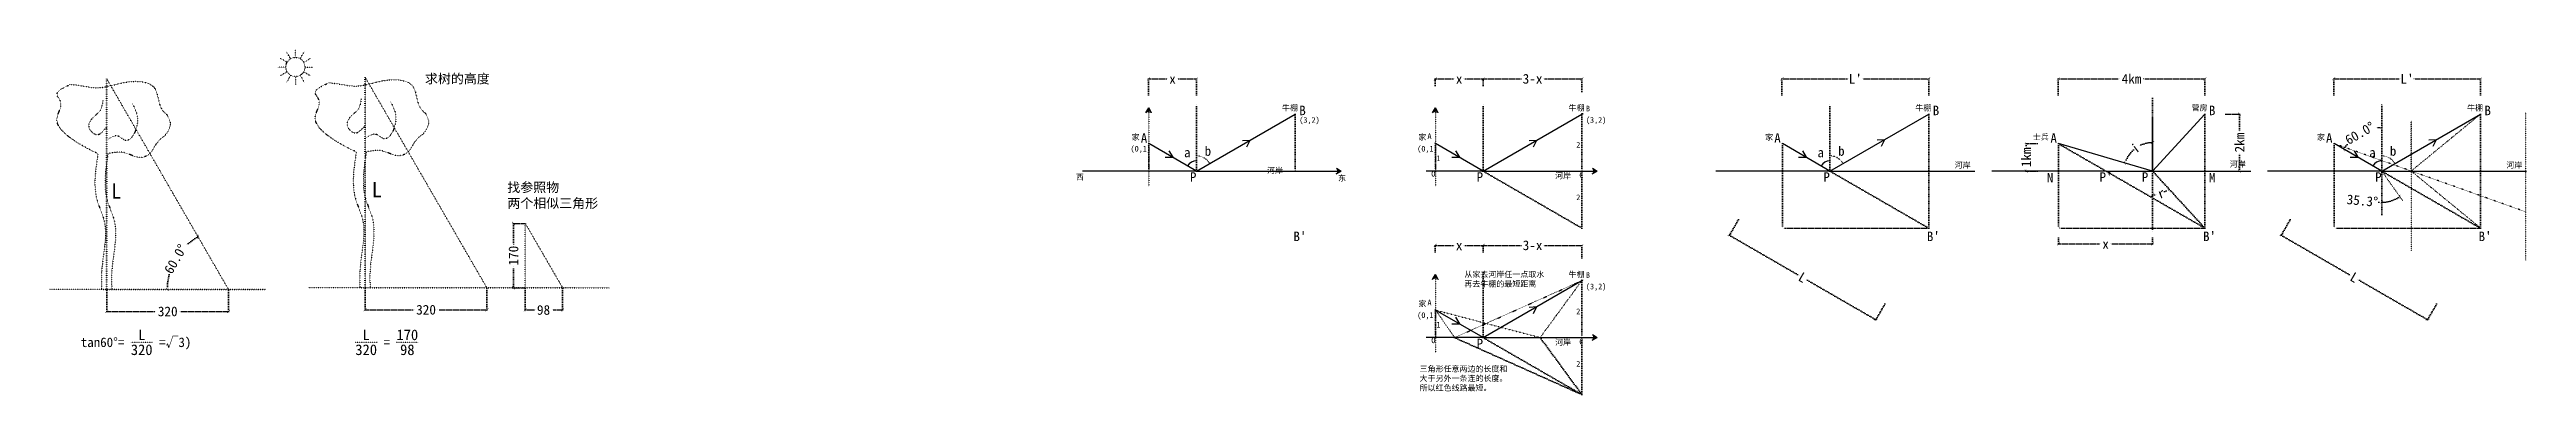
# Model space of a CAD drawing. Header units: millimetres. Extents: x -494 to 6018, y 1394 to 2303.
import ezdxf

# ---------------------------------------------------------------- set-up
doc = ezdxf.new("R2010")
doc.units = ezdxf.units.MM
doc.header["$LTSCALE"] = 1.5
doc.linetypes.add('ACAD_ISO07W100', pattern=[3, 0, -3])
doc.linetypes.add('DOT', pattern=[0.25, 0, -0.25])
doc.styles.get("Standard").update_dxf_attribs({"font": ''})
doc.styles.add('w', font='', dxfattribs={"height": 25})
doc.styles.get('Standard').set_extended_font_data('SimSun')
doc.styles.get('w').set_extended_font_data('SimSun')
doc.dimstyles.new('w', dxfattribs={"dimscale": 3, "dimtxt": 8.5, "dimasz": 2.5, "dimexe": 1.25, "dimexo": 0.625, "dimtad": 0, "dimdec": 0, "dimdsep": 46, "dimtxsty": 'Standard', "dimblk": 'ARCHTICK', "dimcen": 2.5, "dimclrd": 5, "dimclre": 5, "dimadec": 1, "dimazin": 0, "dimtfac": 1, "dimtdec": 0, "dimtmove": 0, "dimatfit": 3, "dimfxl": 1, "dimarcsym": 0})

# ---------------------------------------------------------------- blocks, each defined once
blk = doc.blocks.new('_ArchTick')
at = {"color": 0, "linetype": 'ByBlock', "const_width": 0.15}
blk.add_lwpolyline([(-0.5, -0.5), (0.5, 0.5)], dxfattribs=at)
blk = doc.blocks.new('*D3')
at = {"color": 5, "linetype": 'ACAD_ISO07W100', "lineweight": -2}
for p, q in [((3946.7, 1855.2), (3920.9, 1810.5)), ((3922.8, 1813.8), (4106.7, 1707.5)), ((4307.7, 1591.5), (4123.7, 1697.7)), ((4331.6, 1633), (4305.8, 1588.3))]:
    blk.add_line(p, q, dxfattribs=at)
at = {"layer": 'Defpoints', "color": 0, "linetype": 'DOT'}
for p in [(3947.6, 1856.8), (4332.5, 1634.6), (4307.7, 1591.5)]:
    blk.add_point(p, dxfattribs=at)
at = {"color": 5, "linetype": 'DOT', "lineweight": -2, "xscale": 7.5, "yscale": 7.5, "zscale": 7.5}
for p, rotation in [((3922.8, 1813.8), 150.0000000000002), ((4307.7, 1591.5), 330.0000000000002)]:
    blk.add_blockref('_ArchTick', p, dxfattribs=dict(at, rotation=rotation))
at = {"color": 0, "linetype": 'DOT', "insert": (4115.2, 1702.6), "char_height": 25.5, "attachment_point": 5, "rotation": 330}
blk.add_mtext('L', dxfattribs=at)
blk = doc.blocks.new('*D4')
at = {"color": 5, "linetype": 'ACAD_ISO07W100', "lineweight": -2}
for p, q in [((4061, 2183.4), (4061, 2229.1)), ((4061, 2225.3), (4240.1, 2225.3)), ((4446.8, 2225.3), (4267.8, 2225.3)), ((4446.8, 2183.4), (4446.8, 2229.1))]:
    blk.add_line(p, q, dxfattribs=at)
at = {"layer": 'Defpoints', "color": 0, "linetype": 'DOT'}
for p in [(4446.8, 2225.3), (4061, 2181.5), (4446.8, 2181.5)]:
    blk.add_point(p, dxfattribs=at)
at = {"color": 5, "linetype": 'DOT', "lineweight": -2, "xscale": 7.5, "yscale": 7.5, "zscale": 7.5, "rotation": 180}
blk.add_blockref('_ArchTick', (4061, 2225.3), dxfattribs=at)
at = {"color": 5, "linetype": 'DOT', "lineweight": -2, "xscale": 7.5, "yscale": 7.5, "zscale": 7.5}
blk.add_blockref('_ArchTick', (4446.8, 2225.3), dxfattribs=at)
at = {"color": 0, "linetype": 'DOT', "insert": (4253.9, 2225.3), "char_height": 25.5, "attachment_point": 5}
blk.add_mtext("L'", dxfattribs=at)
blk = doc.blocks.new('*D5')
at = {"color": 5, "linetype": 'ACAD_ISO07W100', "lineweight": -2}
for p, q in [((4787.1, 2183.4), (4787.1, 2229.1)), ((4787.1, 2225.3), (4951.6, 2225.3)), ((5172.9, 2225.3), (5008.4, 2225.3)), ((5172.9, 2183.4), (5172.9, 2229.1))]:
    blk.add_line(p, q, dxfattribs=at)
at = {"layer": 'Defpoints', "color": 0, "linetype": 'DOT'}
for p in [(5172.9, 2225.3), (4787.1, 2181.5), (5172.9, 2181.5)]:
    blk.add_point(p, dxfattribs=at)
at = {"color": 5, "linetype": 'DOT', "lineweight": -2, "xscale": 7.5, "yscale": 7.5, "zscale": 7.5, "rotation": 180}
blk.add_blockref('_ArchTick', (4787.1, 2225.3), dxfattribs=at)
at = {"color": 5, "linetype": 'DOT', "lineweight": -2, "xscale": 7.5, "yscale": 7.5, "zscale": 7.5}
blk.add_blockref('_ArchTick', (5172.9, 2225.3), dxfattribs=at)
at = {"color": 0, "linetype": 'DOT', "insert": (4980, 2225.3), "char_height": 25.5, "attachment_point": 5}
blk.add_mtext('4km', dxfattribs=at)
blk = doc.blocks.new('*D6')
at = {"color": 5, "linetype": 'ACAD_ISO07W100', "lineweight": -2}
for p, q in [((5397.3, 1855.2), (5371.5, 1810.5)), ((5373.4, 1813.8), (5557.3, 1707.5)), ((5758.3, 1591.5), (5574.3, 1697.7)), ((5782.2, 1633), (5756.4, 1588.3))]:
    blk.add_line(p, q, dxfattribs=at)
at = {"layer": 'Defpoints', "color": 0, "linetype": 'DOT'}
for p in [(5398.2, 1856.8), (5783.2, 1634.6), (5758.3, 1591.5)]:
    blk.add_point(p, dxfattribs=at)
at = {"color": 5, "linetype": 'DOT', "lineweight": -2, "xscale": 7.5, "yscale": 7.5, "zscale": 7.5}
for p, rotation in [((5373.4, 1813.8), 150.0000000000002), ((5758.3, 1591.5), 330.0000000000002)]:
    blk.add_blockref('_ArchTick', p, dxfattribs=dict(at, rotation=rotation))
at = {"color": 0, "linetype": 'DOT', "insert": (5565.8, 1702.6), "char_height": 25.5, "attachment_point": 5, "rotation": 330}
blk.add_mtext('L', dxfattribs=at)
blk = doc.blocks.new('*D7')
at = {"color": 5, "linetype": 'ACAD_ISO07W100', "lineweight": -2}
for p, q in [((5511.6, 2183.4), (5511.6, 2229.1)), ((5511.6, 2225.3), (5690.7, 2225.3)), ((5897.5, 2225.3), (5718.4, 2225.3)), ((5897.5, 2183.4), (5897.5, 2229.1))]:
    blk.add_line(p, q, dxfattribs=at)
at = {"layer": 'Defpoints', "color": 0, "linetype": 'DOT'}
for p in [(5897.5, 2225.3), (5511.6, 2181.5), (5897.5, 2181.5)]:
    blk.add_point(p, dxfattribs=at)
at = {"color": 5, "linetype": 'DOT', "lineweight": -2, "xscale": 7.5, "yscale": 7.5, "zscale": 7.5, "rotation": 180}
blk.add_blockref('_ArchTick', (5511.6, 2225.3), dxfattribs=at)
at = {"color": 5, "linetype": 'DOT', "lineweight": -2, "xscale": 7.5, "yscale": 7.5, "zscale": 7.5}
blk.add_blockref('_ArchTick', (5897.5, 2225.3), dxfattribs=at)
at = {"color": 0, "linetype": 'DOT', "insert": (5704.5, 2225.3), "char_height": 25.5, "attachment_point": 5}
blk.add_mtext("L'", dxfattribs=at)
blk = doc.blocks.new('*D8')
at = {"color": 5, "linetype": 'ACAD_ISO07W100', "lineweight": -2}
for start, end in [(90, 97.58573), (142.41427, 150)]:
    blk.add_arc((5637.7, 1982.6), 115.1, start, end, dxfattribs=at)
at = {"layer": 'Defpoints', "color": 0, "linetype": 'DOT'}
for p in [(5637.7, 2158.8), (5598.3, 2090.7), (5512.6, 2054.8), (5637.7, 1982.6), (5637.7, 1868.4)]:
    blk.add_point(p, dxfattribs=at)
at = {"color": 5, "linetype": 'DOT', "lineweight": -2, "xscale": 7.5, "yscale": 7.5, "zscale": 7.5}
blk.add_blockref('_ArchTick', (5637.7, 2097.7), dxfattribs=at)
at = {"color": 5, "linetype": 'DOT', "lineweight": -2, "xscale": 7.5, "yscale": 7.5, "zscale": 7.5, "rotation": 240.0000000000003}
blk.add_blockref('_ArchTick', (5538, 2040.1), dxfattribs=at)
at = {"color": 0, "linetype": 'DOT', "insert": (5580.1, 2082.2), "char_height": 25.5, "attachment_point": 5, "rotation": 30}
blk.add_mtext('60.0°', dxfattribs=at)
blk = doc.blocks.new('*D9')
at = {"color": 5, "linetype": 'ACAD_ISO07W100', "lineweight": -2}
for start, end in [(264.77679, 270), (270, 305.26)]:
    blk.add_arc((5637.7, 1982.6), 82.3, start, end, dxfattribs=at)
at = {"layer": 'Defpoints', "color": 0, "linetype": 'DOT'}
for p in [(5637.7, 2158.8), (5637.7, 1982.6), (5670.5, 1907.1), (5693.3, 1903.8), (5637.7, 1868.4)]:
    blk.add_point(p, dxfattribs=at)
at = {"color": 5, "linetype": 'DOT', "lineweight": -2, "xscale": 7.5, "yscale": 7.5, "zscale": 7.5}
for p, rotation in [((5637.7, 1900.3), 180), ((5685.2, 1915.4), 35.26000000000062)]:
    blk.add_blockref('_ArchTick', p, dxfattribs=dict(at, rotation=rotation))
at = {"color": 0, "linetype": 'DOT', "insert": (5586.7, 1904.6), "char_height": 25.5, "attachment_point": 5, "rotation": 354.77679}
blk.add_mtext('35.3°', dxfattribs=at)
blk = doc.blocks.new('*D10')
at = {"color": 5, "linetype": 'ACAD_ISO07W100', "lineweight": -2}
for p, q in [((4731.6, 2054.8), (4699.4, 2054.8)), ((4703.2, 2054.8), (4703.2, 2045.6)), ((4731.6, 1982.6), (4699.4, 1982.6)), ((4703.2, 1982.6), (4703.2, 1991.7))]:
    blk.add_line(p, q, dxfattribs=at)
at = {"layer": 'Defpoints', "color": 0, "linetype": 'DOT'}
for p in [(4733.5, 2054.8), (4703.2, 1982.6), (4733.5, 1982.6)]:
    blk.add_point(p, dxfattribs=at)
at = {"color": 5, "linetype": 'DOT', "lineweight": -2, "xscale": 7.5, "yscale": 7.5, "zscale": 7.5}
for p, rotation in [((4703.2, 2054.8), 90), ((4703.2, 1982.6), 270)]:
    blk.add_blockref('_ArchTick', p, dxfattribs=dict(at, rotation=rotation))
at = {"color": 0, "linetype": 'DOT', "insert": (4703.2, 2018.7), "char_height": 25.5, "attachment_point": 5, "rotation": 90}
blk.add_mtext('1km', dxfattribs=at)
blk = doc.blocks.new('*D11')
at = {"color": 5, "linetype": 'ACAD_ISO07W100', "lineweight": -2}
for p, q in [((5227.5, 2132.6), (5267.9, 2132.6)), ((5264.2, 2132.6), (5264.2, 2085.7)), ((5264.2, 1982.6), (5264.2, 2029.5)), ((5227.5, 1982.6), (5267.9, 1982.6))]:
    blk.add_line(p, q, dxfattribs=at)
at = {"layer": 'Defpoints', "color": 0, "linetype": 'DOT'}
for p in [(5225.6, 2132.6), (5225.6, 1982.6), (5264.2, 1982.6)]:
    blk.add_point(p, dxfattribs=at)
at = {"color": 5, "linetype": 'DOT', "lineweight": -2, "xscale": 7.5, "yscale": 7.5, "zscale": 7.5}
for p, rotation in [((5264.2, 2132.6), 90), ((5264.2, 1982.6), 270)]:
    blk.add_blockref('_ArchTick', p, dxfattribs=dict(at, rotation=rotation))
at = {"color": 0, "linetype": 'DOT', "insert": (5264.2, 2057.6), "char_height": 25.5, "attachment_point": 5, "rotation": 90}
blk.add_mtext('2km', dxfattribs=at)
blk = doc.blocks.new('*D12')
at = {"color": 5, "linetype": 'ACAD_ISO07W100', "lineweight": -2}
for p, q in [((4788, 1806.9), (4788, 1786.9)), ((4788, 1790.7), (4902.2, 1790.7)), ((5035.5, 1790.7), (4921.3, 1790.7)), ((5035.5, 1806.9), (5035.5, 1786.9))]:
    blk.add_line(p, q, dxfattribs=at)
at = {"layer": 'Defpoints', "color": 0, "linetype": 'DOT'}
for p in [(4788, 1808.8), (5035.5, 1808.8), (5035.5, 1790.7)]:
    blk.add_point(p, dxfattribs=at)
at = {"color": 5, "linetype": 'DOT', "lineweight": -2, "xscale": 7.5, "yscale": 7.5, "zscale": 7.5, "rotation": 180}
blk.add_blockref('_ArchTick', (4788, 1790.7), dxfattribs=at)
at = {"color": 5, "linetype": 'DOT', "lineweight": -2, "xscale": 7.5, "yscale": 7.5, "zscale": 7.5}
blk.add_blockref('_ArchTick', (5035.5, 1790.7), dxfattribs=at)
at = {"color": 0, "linetype": 'DOT', "insert": (4911.8, 1790.7), "char_height": 25.5, "attachment_point": 5}
blk.add_mtext('x', dxfattribs=at)
blk = doc.blocks.new('*D13')
at = {"color": 5, "linetype": 'ACAD_ISO07W100', "lineweight": -2}
for start, end in [(132.27942, 163.73112), (90, 121.4517)]:
    blk.add_arc((5035.5, 1982.6), 75.4, start, end, dxfattribs=at)
at = {"layer": 'Defpoints', "color": 0, "linetype": 'DOT'}
for p in [(5035.5, 2174.2), (4788, 2054.8), (5004.1, 2051.2), (5035.5, 1982.6), (5035.5, 1824.4)]:
    blk.add_point(p, dxfattribs=at)
at = {"color": 5, "linetype": 'DOT', "lineweight": -2, "xscale": 7.5, "yscale": 7.5, "zscale": 7.5}
blk.add_blockref('_ArchTick', (5035.5, 2058), dxfattribs=at)
at = {"color": 5, "linetype": 'DOT', "lineweight": -2, "xscale": 7.5, "yscale": 7.5, "zscale": 7.5, "rotation": 253.731123178443}
blk.add_blockref('_ArchTick', (4963.1, 2003.7), dxfattribs=at)
at = {"color": 0, "linetype": 'DOT', "insert": (4990.3, 2042.9), "char_height": 25.5, "attachment_point": 5, "rotation": 36.86556}
blk.add_mtext('i', dxfattribs=at)
blk = doc.blocks.new('*D14')
at = {"color": 5, "linetype": 'ACAD_ISO07W100', "lineweight": -2}
for start, end in [(270, 282.42897), (300.06358, 312.49255)]:
    blk.add_arc((5035.5, 1982.6), 62.6, start, end, dxfattribs=at)
at = {"layer": 'Defpoints', "color": 0, "linetype": 'DOT'}
for p in [(5035.5, 2174.2), (5035.5, 1982.6), (5050.8, 1921.9), (5035.5, 1824.4), (5172.9, 1832.6)]:
    blk.add_point(p, dxfattribs=at)
at = {"color": 5, "linetype": 'DOT', "lineweight": -2, "xscale": 7.5, "yscale": 7.5, "zscale": 7.5}
for p, rotation in [((5035.5, 1920), 180.0000000000001), ((5077.8, 1936.4), 42.49254973941155)]:
    blk.add_blockref('_ArchTick', p, dxfattribs=dict(at, rotation=rotation))
at = {"color": 0, "linetype": 'DOT', "insert": (5058.2, 1924.2), "char_height": 25.5, "attachment_point": 5, "rotation": 21.24627}
blk.add_mtext('r', dxfattribs=at)
blk = doc.blocks.new('*D15')
at = {"color": 5, "linetype": 'ACAD_ISO07W100', "lineweight": -2}
for p, q in [((3149.2, 2208.1), (3149.2, 2229.1)), ((3149.2, 2225.3), (3202.7, 2225.3)), ((3275.3, 2225.3), (3221.8, 2225.3)), ((3275.3, 2208), (3275.3, 2229.1))]:
    blk.add_line(p, q, dxfattribs=at)
at = {"layer": 'Defpoints', "color": 0, "linetype": 'DOT'}
for p in [(3275.3, 2225.3), (3149.2, 2206.2), (3275.3, 2206.1)]:
    blk.add_point(p, dxfattribs=at)
at = {"color": 5, "linetype": 'DOT', "lineweight": -2, "xscale": 7.5, "yscale": 7.5, "zscale": 7.5, "rotation": 180}
blk.add_blockref('_ArchTick', (3149.2, 2225.3), dxfattribs=at)
at = {"color": 5, "linetype": 'DOT', "lineweight": -2, "xscale": 7.5, "yscale": 7.5, "zscale": 7.5}
blk.add_blockref('_ArchTick', (3275.3, 2225.3), dxfattribs=at)
at = {"color": 0, "linetype": 'DOT', "insert": (3212.2, 2225.3), "char_height": 25.5, "attachment_point": 5}
blk.add_mtext('x', dxfattribs=at)
blk = doc.blocks.new('*D16')
at = {"color": 5, "linetype": 'ACAD_ISO07W100', "lineweight": -2}
for p, q in [((2395.6, 2183.4), (2395.6, 2229.1)), ((2395.6, 2225.3), (2449.1, 2225.3)), ((2521.6, 2225.3), (2468.1, 2225.3)), ((2521.6, 2183.1), (2521.6, 2229.1))]:
    blk.add_line(p, q, dxfattribs=at)
at = {"layer": 'Defpoints', "color": 0, "linetype": 'DOT'}
for p in [(2521.6, 2225.3), (2395.6, 2181.5), (2521.6, 2181.2)]:
    blk.add_point(p, dxfattribs=at)
at = {"color": 5, "linetype": 'DOT', "lineweight": -2, "xscale": 7.5, "yscale": 7.5, "zscale": 7.5, "rotation": 180}
blk.add_blockref('_ArchTick', (2395.6, 2225.3), dxfattribs=at)
at = {"color": 5, "linetype": 'DOT', "lineweight": -2, "xscale": 7.5, "yscale": 7.5, "zscale": 7.5}
blk.add_blockref('_ArchTick', (2521.6, 2225.3), dxfattribs=at)
at = {"color": 0, "linetype": 'DOT', "insert": (2458.6, 2225.3), "char_height": 25.5, "attachment_point": 5}
blk.add_mtext('x', dxfattribs=at)
blk = doc.blocks.new('*D17')
at = {"color": 5, "linetype": 'ACAD_ISO07W100', "lineweight": -2}
for p, q in [((3275.3, 2208), (3275.3, 2229.1)), ((3275.3, 2225.3), (3377.9, 2225.3)), ((3535.1, 2225.3), (3432.4, 2225.3)), ((3535.1, 2192.3), (3535.1, 2229.1))]:
    blk.add_line(p, q, dxfattribs=at)
at = {"layer": 'Defpoints', "color": 0, "linetype": 'DOT'}
for p in [(3535.1, 2225.3), (3275.3, 2206.1), (3535.1, 2190.4)]:
    blk.add_point(p, dxfattribs=at)
at = {"color": 5, "linetype": 'DOT', "lineweight": -2, "xscale": 7.5, "yscale": 7.5, "zscale": 7.5, "rotation": 180}
blk.add_blockref('_ArchTick', (3275.3, 2225.3), dxfattribs=at)
at = {"color": 5, "linetype": 'DOT', "lineweight": -2, "xscale": 7.5, "yscale": 7.5, "zscale": 7.5}
blk.add_blockref('_ArchTick', (3535.1, 2225.3), dxfattribs=at)
at = {"color": 0, "linetype": 'DOT', "insert": (3405.2, 2225.3), "char_height": 25.5, "attachment_point": 5}
blk.add_mtext('3-x', dxfattribs=at)
blk = doc.blocks.new('*D18')
at = {"color": 5, "linetype": 'ACAD_ISO07W100', "lineweight": -2}
for p, q in [((335.9, 1673), (335.9, 1613.6)), ((656.1, 1673), (656.1, 1613.6)), ((335.9, 1617.3), (468.9, 1617.3)), ((656.1, 1617.3), (523.1, 1617.3))]:
    blk.add_line(p, q, dxfattribs=at)
at = {"layer": 'Defpoints', "color": 0, "linetype": 'DOT'}
for p in [(335.9, 1674.9), (656.1, 1674.9), (335.9, 1617.3)]:
    blk.add_point(p, dxfattribs=at)
at = {"color": 5, "linetype": 'DOT', "lineweight": -2, "xscale": 7.5, "yscale": 7.5, "zscale": 7.5, "rotation": 180}
blk.add_blockref('_ArchTick', (335.9, 1617.3), dxfattribs=at)
at = {"color": 5, "linetype": 'DOT', "lineweight": -2, "xscale": 7.5, "yscale": 7.5, "zscale": 7.5}
blk.add_blockref('_ArchTick', (656.1, 1617.3), dxfattribs=at)
at = {"color": 0, "linetype": 'DOT', "insert": (496, 1617.3), "char_height": 25.5, "attachment_point": 5}
blk.add_mtext('320', dxfattribs=at)
blk = doc.blocks.new('*D19')
at = {"color": 5, "linetype": 'ACAD_ISO07W100', "lineweight": -2}
for p, q in [((754.9, 1844.9), (722.1, 1844.9)), ((725.9, 1844.9), (725.9, 1786)), ((725.9, 1674.9), (725.9, 1733.8)), ((754.9, 1674.9), (722.1, 1674.9))]:
    blk.add_line(p, q, dxfattribs=at)
at = {"layer": 'Defpoints', "color": 0, "linetype": 'DOT'}
for p in [(756.8, 1844.9), (725.9, 1674.9), (756.8, 1674.9)]:
    blk.add_point(p, dxfattribs=at)
at = {"color": 5, "linetype": 'DOT', "lineweight": -2, "xscale": 7.5, "yscale": 7.5, "zscale": 7.5}
for p, rotation in [((725.9, 1844.9), 90), ((725.9, 1674.9), 270)]:
    blk.add_blockref('_ArchTick', p, dxfattribs=dict(at, rotation=rotation))
at = {"color": 0, "linetype": 'DOT', "insert": (725.9, 1759.9), "char_height": 25.5, "attachment_point": 5, "rotation": 90}
blk.add_mtext('170', dxfattribs=at)
blk = doc.blocks.new('*D20')
at = {"color": 5, "linetype": 'ACAD_ISO07W100', "lineweight": -2}
for p, q in [((756.8, 1673), (756.8, 1613)), ((855, 1673), (855, 1613)), ((756.8, 1616.8), (786.8, 1616.8)), ((855, 1616.8), (823.1, 1616.8))]:
    blk.add_line(p, q, dxfattribs=at)
at = {"layer": 'Defpoints', "color": 0, "linetype": 'DOT'}
for p in [(756.8, 1674.9), (855, 1674.9), (855, 1616.8)]:
    blk.add_point(p, dxfattribs=at)
at = {"color": 5, "linetype": 'DOT', "lineweight": -2, "xscale": 7.5, "yscale": 7.5, "zscale": 7.5, "rotation": 180}
blk.add_blockref('_ArchTick', (756.8, 1616.8), dxfattribs=at)
at = {"color": 5, "linetype": 'DOT', "lineweight": -2, "xscale": 7.5, "yscale": 7.5, "zscale": 7.5}
blk.add_blockref('_ArchTick', (855, 1616.8), dxfattribs=at)
at = {"color": 0, "linetype": 'DOT', "insert": (804.9, 1616.8), "char_height": 25.5, "attachment_point": 5}
blk.add_mtext('98', dxfattribs=at)
blk = doc.blocks.new('*D21')
at = {"color": 5, "linetype": 'ACAD_ISO07W100', "lineweight": -2}
for start, end in [(120, 134.21012), (165.78988, 180)]:
    blk.add_arc((-23.1, 1670.5), 161.3, start, end, dxfattribs=at)
at = {"layer": 'Defpoints', "color": 0, "linetype": 'DOT'}
for p in [(-343.3, 2225.2), (-146.6, 1774.1), (-493.9, 1670.5), (-23.1, 1670.5), (74.5, 1670.5)]:
    blk.add_point(p, dxfattribs=at)
at = {"color": 5, "linetype": 'DOT', "lineweight": -2, "xscale": 7.5, "yscale": 7.5, "zscale": 7.5}
for p, rotation in [((-103.7, 1810.1), 29.99999999999996), ((-184.3, 1670.5), 270)]:
    blk.add_blockref('_ArchTick', p, dxfattribs=dict(at, rotation=rotation))
at = {"color": 0, "linetype": 'DOT', "insert": (-162.7, 1751.1), "char_height": 25.5, "attachment_point": 5, "rotation": 60}
blk.add_mtext('60.0°', dxfattribs=at)
blk = doc.blocks.new('*D22')
at = {"color": 5, "linetype": 'ACAD_ISO07W100', "lineweight": -2}
for p, q in [((-343.3, 1668.6), (-343.3, 1609.2)), ((-23.1, 1668.6), (-23.1, 1609.2)), ((-343.3, 1612.9), (-210.3, 1612.9)), ((-23.1, 1612.9), (-156.1, 1612.9))]:
    blk.add_line(p, q, dxfattribs=at)
at = {"layer": 'Defpoints', "color": 0, "linetype": 'DOT'}
for p in [(-343.3, 1670.5), (-23.1, 1670.5), (-343.3, 1612.9)]:
    blk.add_point(p, dxfattribs=at)
at = {"color": 5, "linetype": 'DOT', "lineweight": -2, "xscale": 7.5, "yscale": 7.5, "zscale": 7.5, "rotation": 180}
blk.add_blockref('_ArchTick', (-343.3, 1612.9), dxfattribs=at)
at = {"color": 5, "linetype": 'DOT', "lineweight": -2, "xscale": 7.5, "yscale": 7.5, "zscale": 7.5}
blk.add_blockref('_ArchTick', (-23.1, 1612.9), dxfattribs=at)
at = {"color": 0, "linetype": 'DOT', "insert": (-183.2, 1612.9), "char_height": 25.5, "attachment_point": 5}
blk.add_mtext('320', dxfattribs=at)
blk = doc.blocks.new('*D23')
at = {"color": 5, "linetype": 'ACAD_ISO07W100', "lineweight": -2}
for p, q in [((3149.2, 1769.8), (3149.2, 1790.8)), ((3149.2, 1787), (3202.7, 1787)), ((3275.3, 1787), (3221.8, 1787)), ((3275.3, 1769.7), (3275.3, 1790.8))]:
    blk.add_line(p, q, dxfattribs=at)
at = {"layer": 'Defpoints', "color": 0, "linetype": 'DOT'}
for p in [(3149.2, 1767.9), (3275.3, 1787), (3275.3, 1767.8)]:
    blk.add_point(p, dxfattribs=at)
at = {"color": 5, "linetype": 'DOT', "lineweight": -2, "xscale": 7.5, "yscale": 7.5, "zscale": 7.5, "rotation": 180}
blk.add_blockref('_ArchTick', (3149.2, 1787), dxfattribs=at)
at = {"color": 5, "linetype": 'DOT', "lineweight": -2, "xscale": 7.5, "yscale": 7.5, "zscale": 7.5}
blk.add_blockref('_ArchTick', (3275.3, 1787), dxfattribs=at)
at = {"color": 0, "linetype": 'DOT', "insert": (3212.2, 1787), "char_height": 25.5, "attachment_point": 5}
blk.add_mtext('x', dxfattribs=at)
blk = doc.blocks.new('*D24')
at = {"color": 5, "linetype": 'ACAD_ISO07W100', "lineweight": -2}
for p, q in [((3275.3, 1769.7), (3275.3, 1790.8)), ((3275.3, 1787), (3377.9, 1787)), ((3535.1, 1787), (3432.4, 1787)), ((3535.1, 1754), (3535.1, 1790.8))]:
    blk.add_line(p, q, dxfattribs=at)
at = {"layer": 'Defpoints', "color": 0, "linetype": 'DOT'}
for p in [(3275.3, 1767.8), (3535.1, 1787), (3535.1, 1752.1)]:
    blk.add_point(p, dxfattribs=at)
at = {"color": 5, "linetype": 'DOT', "lineweight": -2, "xscale": 7.5, "yscale": 7.5, "zscale": 7.5, "rotation": 180}
blk.add_blockref('_ArchTick', (3275.3, 1787), dxfattribs=at)
at = {"color": 5, "linetype": 'DOT', "lineweight": -2, "xscale": 7.5, "yscale": 7.5, "zscale": 7.5}
blk.add_blockref('_ArchTick', (3535.1, 1787), dxfattribs=at)
at = {"color": 0, "linetype": 'DOT', "insert": (3405.2, 1787), "char_height": 25.5, "attachment_point": 5}
blk.add_mtext('3-x', dxfattribs=at)

msp = doc.modelspace()

# ---------------------------------------------------------------- hatches: boundary and pattern name
at = {"linetype": 'DOT'}
h = msp.add_hatch(color=254, dxfattribs=at)
h.paths.add_polyline_path([(2388.7, 2135.9), (2396.5, 2140.1), (2396.4, 2148.7)])
h.paths.add_polyline_path([(2396.4, 2148.7), (2396.5, 2140.1), (2403.7, 2135.6)])
h = msp.add_hatch(color=254, dxfattribs=at)
h.paths.add_polyline_path([(3142.4, 2135.9), (3150.2, 2140.1), (3150.1, 2148.7)])
h.paths.add_polyline_path([(3150.1, 2148.7), (3150.2, 2140.1), (3157.4, 2135.6)])
h = msp.add_hatch(color=254, dxfattribs=at)
h.paths.add_polyline_path([(2889.4, 1990.4), (2893.6, 1982.6), (2902.3, 1982.6)])
h.paths.add_polyline_path([(2902.3, 1982.6), (2893.6, 1982.6), (2889.1, 1975.4)])
h = msp.add_hatch(color=254, dxfattribs=at)
h.paths.add_polyline_path([(3562.4, 1990.4), (3566.6, 1982.6), (3575.3, 1982.6)])
h.paths.add_polyline_path([(3575.3, 1982.6), (3566.6, 1982.6), (3562.1, 1975.4)])
h = msp.add_hatch(color=254, dxfattribs=at)
h.paths.add_polyline_path([(3142.4, 1697.5), (3150.2, 1701.8), (3150.1, 1710.4)])
h.paths.add_polyline_path([(3150.1, 1710.4), (3150.2, 1701.8), (3157.4, 1697.3)])
h = msp.add_hatch(color=254, dxfattribs=at)
h.paths.add_polyline_path([(3562.4, 1552), (3566.6, 1544.3), (3575.3, 1544.3)])
h.paths.add_polyline_path([(3575.3, 1544.3), (3566.6, 1544.3), (3562.1, 1537)])

# ---------------------------------------------------------------- linework, layer by layer
at = {"color": 1, "linetype": 'DOT'}
for p, q in [((130.7, 2268.9), (112.4, 2279.5)), ((139.9, 2278.1), (129.3, 2296.4)), ((152.5, 2281.4), (152.5, 2302.6)), ((165, 2278.1), (175.6, 2296.4)), ((174.2, 2268.9), (192.5, 2279.5)), ((127.4, 2256.4), (106.2, 2256.4)), ((130.7, 2243.8), (112.4, 2233.2)), ((139.9, 2234.6), (129.3, 2216.3)), ((152.5, 2231.3), (152.5, 2231.3)), ((152.5, 2231.3), (152.5, 2210.1)), ((165, 2234.6), (175.6, 2216.3)), ((174.2, 2243.8), (192.5, 2233.2)), ((177.6, 2256.4), (198.7, 2256.4))]:
    msp.add_line(p, q, dxfattribs=at)
at = {"color": 5, "linetype": 'DOT', "lineweight": 40}
for p, q in [((-343.3, 1670.5), (-343.3, 2225.2)), ((335.9, 1674.9), (335.9, 2229.6))]:
    msp.add_line(p, q, dxfattribs=at)
at = {"linetype": 'DOT'}
for p, q in [((-23.1, 1670.5), (-343.3, 2225.2)), ((656.1, 1674.9), (335.9, 2229.6)), ((2388.7, 2135.9), (2396.5, 2140.1)), ((2396.5, 2144.9), (2396.5, 1942.3)), ((2396.5, 2140.1), (2403.7, 2135.6)), ((3142.4, 2135.9), (3150.2, 2140.1)), ((3150.2, 2144.9), (3150.2, 1942.3)), ((3150.2, 2140.1), (3157.4, 2135.6)), ((5715.1, 1982.6), (5897.5, 2132.6)), ((5715.1, 1982.6), (5715.1, 2114.6)), ((5715.1, 2114.6), (5715.1, 1772.1)), ((6016.2, 2138), (6016.2, 1747.7)), ((6016.2, 1875.2), (5512.6, 2054.8)), ((2893.6, 1982.6), (2889.1, 1975.4)), ((2889.4, 1990.4), (2893.6, 1982.6)), ((3566.6, 1982.6), (3562.1, 1975.4)), ((3562.4, 1990.4), (3566.6, 1982.6)), ((5637.7, 1982.6), (5693.3, 1903.8)), ((5897.5, 1832.6), (5715.1, 1982.6)), ((756.8, 1674.9), (756.8, 1844.9)), ((756.8, 1844.9), (855, 1674.9)), ((3142.4, 1697.5), (3150.2, 1701.8)), ((3150.2, 1706.6), (3150.2, 1503.9)), ((3150.2, 1701.8), (3157.4, 1697.3)), ((74.5, 1670.5), (-493.9, 1670.5)), ((-356.8, 1670.5), (74.5, 1670.5)), ((889.2, 1674.9), (185.3, 1674.9)), ((322.4, 1674.9), (977.3, 1674.9)), ((3566.6, 1544.3), (3562.1, 1537)), ((3562.4, 1552), (3566.6, 1544.3))]:
    msp.add_line(p, q, dxfattribs=at)
at = {"linetype": 'ACAD_ISO07W100'}
for p, q in [((2521.6, 1982.6), (2521.6, 2158.8)), ((3275.3, 1982.6), (3275.3, 2158.8)), ((4187, 1982.6), (4187, 2158.8)), ((5035.5, 2174.2), (5035.5, 1824.4)), ((5637.7, 1868.4), (5637.7, 2158.8)), ((2781.4, 2132.6), (2781.4, 1982.6)), ((3535.1, 2132.6), (3535.1, 1982.6)), ((4446.8, 2132.6), (4446.8, 1832.6)), ((5035.5, 1982.6), (5035.5, 2126.4)), ((5172.9, 2132.6), (5172.9, 1832.6)), ((5897.5, 2132.6), (5897.5, 1832.6)), ((2396.5, 2054.8), (2396.5, 1982.6)), ((3150.2, 2054.8), (3150.2, 1982.6)), ((4061.9, 2054.8), (4061.9, 1982.6)), ((4061.9, 2054.8), (4061.9, 1832.6)), ((4788, 2054.8), (4788, 1982.6)), ((4788, 2054.8), (4788, 1832.6)), ((4788, 2054.8), (5172.9, 1832.6)), ((5512.6, 2054.8), (5512.6, 1982.6)), ((5512.6, 2054.8), (5512.6, 1832.6)), ((3275.3, 1982.6), (3535.1, 1832.6)), ((3535.1, 1832.6), (3535.1, 1982.6)), ((4446.8, 1832.6), (4061.9, 1832.6)), ((5172.9, 1832.6), (4788, 1832.6)), ((5897.5, 1832.6), (5512.6, 1832.6)), ((3275.3, 1544.3), (3275.3, 1720.5)), ((3535.1, 1694.3), (3535.1, 1544.3)), ((3150.2, 1616.5), (3150.2, 1544.3)), ((3535.1, 1394.3), (3535.1, 1544.3))]:
    msp.add_line(p, q, dxfattribs=at)
for p, q in [((2388.7, 2135.9), (2396.4, 2148.7)), ((2403.7, 2135.6), (2396.4, 2148.7)), ((3142.4, 2135.9), (3150.1, 2148.7)), ((3157.4, 2135.6), (3150.1, 2148.7)), ((2521.6, 1982.6), (2396.5, 2054.8)), ((2449, 2036), (2459, 2018.7)), ((3275.3, 1982.6), (3150.2, 2054.8)), ((3202.7, 2036), (3212.7, 2018.7)), ((4187, 1982.6), (4061.9, 2054.8)), ((4114.5, 2036), (4124.5, 2018.7)), ((5035.5, 1982.6), (4788, 2054.8)), ((5637.7, 1982.6), (5512.6, 2054.8)), ((5565.1, 2036), (5575.1, 2018.7)), ((2521.6, 1982.6), (2221.6, 1982.6)), ((2439, 2018.7), (2459, 2018.7)), ((2521.6, 1982.6), (2821.6, 1982.6)), ((2821.6, 1982.6), (2902.3, 1982.6)), ((2889.1, 1975.4), (2902.3, 1982.6)), ((2889.4, 1990.4), (2902.3, 1982.6)), ((3275.3, 1982.6), (3125.3, 1982.6)), ((3192.7, 2018.7), (3212.7, 2018.7)), ((3275.3, 1982.6), (3575.3, 1982.6)), ((3562.1, 1975.4), (3575.3, 1982.6)), ((3562.4, 1990.4), (3575.3, 1982.6)), ((4187, 1982.6), (3887, 1982.6)), ((4104.5, 2018.7), (4124.5, 2018.7)), ((4187, 1982.6), (4487, 1982.6)), ((4487, 1982.6), (4567.7, 1982.6)), ((4913.1, 1982.6), (4613.1, 1982.6)), ((4913.1, 1982.6), (5213.1, 1982.6)), ((5213.1, 1982.6), (5293.8, 1982.6)), ((5637.7, 1982.6), (5337.7, 1982.6)), ((5555.1, 2018.7), (5575.1, 2018.7)), ((5637.7, 1982.6), (5937.7, 1982.6)), ((5937.7, 1982.6), (6018.3, 1982.6)), ((3142.4, 1697.5), (3150.1, 1710.4)), ((3157.4, 1697.3), (3150.1, 1710.4)), ((3192.7, 1580.4), (3212.7, 1580.4)), ((3202.7, 1597.7), (3212.7, 1580.4)), ((3396.6, 1624.4), (3416.6, 1625.8)), ((3407.9, 1607.8), (3416.6, 1625.8)), ((3275.3, 1544.3), (3125.3, 1544.3)), ((3275.3, 1544.3), (3575.3, 1544.3)), ((3562.1, 1537), (3575.3, 1544.3)), ((3562.4, 1552), (3575.3, 1544.3))]:
    msp.add_line(p, q)
at = {"color": 5}
for p, q in [((2521.6, 1982.6), (2781.4, 2132.6)), ((3275.3, 1982.6), (3535.1, 2132.6)), ((4187, 1982.6), (4446.8, 2132.6)), ((5035.5, 1982.6), (5172.9, 2132.6)), ((5637.7, 1982.6), (5897.5, 2132.6)), ((2643, 2062.7), (2662.9, 2064.2)), ((2654.2, 2046.2), (2662.9, 2064.2)), ((3396.6, 2062.7), (3416.6, 2064.2)), ((3407.9, 2046.2), (3416.6, 2064.2)), ((4311.2, 2064.4), (4331.2, 2065.8)), ((4322.5, 2047.8), (4331.2, 2065.8)), ((5761.9, 2064.4), (5781.8, 2065.8)), ((5773.1, 2047.8), (5781.8, 2065.8))]:
    msp.add_line(p, q, dxfattribs=at)
at = {"color": 5, "linetype": 'ACAD_ISO07W100'}
for p, q in [((4187, 1982.6), (4446.8, 1832.6)), ((5035.5, 1982.6), (5172.9, 1832.6)), ((5637.7, 1982.6), (5897.5, 1832.6)), ((3200.3, 1544.3), (3535.1, 1394.3))]:
    msp.add_line(p, q, dxfattribs=at)
at = {"color": 5, "linetype": 'DOT'}
for p, q in [((3200.3, 1544.3), (3535.1, 1694.3)), ((3150.2, 1616.5), (3200.3, 1544.3))]:
    msp.add_line(p, q, dxfattribs=at)
at = {"color": 1}
for q in [(3535.1, 1694.3), (3150.2, 1616.5)]:
    msp.add_line((3275.3, 1544.3), q, dxfattribs=at)
at = {"color": 3, "linetype": 'DOT'}
for p, q in [((3425.3, 1544.3), (3535.1, 1694.3)), ((3150.2, 1616.5), (3425.3, 1544.3))]:
    msp.add_line(p, q, dxfattribs=at)
at = {"color": 1, "linetype": 'ACAD_ISO07W100'}
msp.add_line((3275.3, 1544.3), (3535.1, 1394.3), dxfattribs=at)
at = {"color": 3, "linetype": 'ACAD_ISO07W100'}
msp.add_line((3425.3, 1544.3), (3535.1, 1394.3), dxfattribs=at)
at = {"color": 1, "linetype": 'DOT'}
msp.add_circle((152.5, 2256.4), 25.1, dxfattribs=at)
at = {"linetype": 'DOT'}
for centre in [(3535.1, 2132.6), (3150.2, 2054.8), (3275.3, 1982.6), (3535.1, 1694.3), (3150.2, 1616.5), (3275.3, 1544.3)]:
    msp.add_circle(centre, 2, dxfattribs=at)
for centre in [(2521.6, 1982.6), (4187, 1982.6), (5637.7, 1982.6)]:
    msp.add_arc(centre, 39.9, 30, 90, dxfattribs=at)
for centre in [(2521.6, 1982.6), (4187, 1982.6), (5637.7, 1982.6)]:
    msp.add_arc(centre, 26.9, 90, 150)
at = {"color": 3, "linetype": 'DOT'}
for points, knots in [([(-439.1, 2210.7), (-437.8, 2210.6), (-406.4, 2208.1), (-358.8, 2191.6), (-286.7, 2227.4), (-201.2, 2207.8), (-211.8, 2151.3), (-187.6, 2132.9), (-185.4, 2131.4)], [283.24091, 283.24091, 283.24091, 283.24091, 286.225648, 355.340017, 458.913418, 506.283392, 579.023403, 585.941085, 585.941085, 585.941085, 585.941085]), ([(240.1, 2215), (241.4, 2214.9), (272.8, 2212.5), (320.3, 2196), (392.5, 2231.7), (478, 2212.2), (467.4, 2155.6), (491.6, 2137.3), (493.8, 2135.8)], [283.24091, 283.24091, 283.24091, 283.24091, 286.225648, 355.340017, 458.913418, 506.283392, 579.023403, 585.941085, 585.941085, 585.941085, 585.941085]), ([(-366.6, 2028.5), (-390, 2039.7), (-431.5, 2059.6), (-490.2, 2113.8), (-456.4, 2154.7), (-469.4, 2175), (-473.3, 2180.2)], [0, 0, 0, 0, 82.119159, 145.389119, 189.840647, 206.024092, 206.024092, 206.024092, 206.024092]), ([(312.6, 2032.9), (289.2, 2044.1), (247.7, 2064), (189, 2118.2), (222.8, 2159.1), (209.8, 2179.4), (205.9, 2184.5)], [0, 0, 0, 0, 82.119159, 145.389119, 189.840647, 206.024092, 206.024092, 206.024092, 206.024092]), ([(-191.9, 2074.5), (-197.6, 2070.6), (-217.8, 2054.8), (-223.2, 2028.6), (-261.4, 2012.3), (-295.7, 2037.3), (-326.3, 2031.2), (-340, 2028.5)], [696.658531, 696.658531, 696.658531, 696.658531, 712.475488, 757.531018, 775.729073, 826.322176, 867.020206, 867.020206, 867.020206, 867.020206]), ([(487.3, 2078.9), (481.6, 2075), (461.4, 2059.2), (456, 2033), (417.8, 2016.7), (383.5, 2041.7), (352.9, 2035.6), (339.2, 2032.9)], [696.658531, 696.658531, 696.658531, 696.658531, 712.475488, 757.531018, 775.729073, 826.322176, 867.020206, 867.020206, 867.020206, 867.020206])]:
    msp.add_open_spline(points, degree=3, knots=knots, dxfattribs=at)
for points in [[(211.2, 2176.6), (205.9, 2184.5), (240.1, 2215)], [(-468, 2172.3), (-473.3, 2180.2), (-439.1, 2210.7)], [(-354, 2168.4), (-361, 2141.8), (-379.2, 2123.6), (-390.4, 2098.5), (-366.6, 2078.9), (-351.2, 2090.1), (-341.4, 2099.9)], [(-277, 2161.4), (-263, 2109.7), (-295.2, 2063.5), (-314.8, 2074.7), (-340, 2066.3)], [(325.2, 2172.8), (318.2, 2146.2), (300, 2128), (288.8, 2102.8), (312.6, 2083.3), (328, 2094.4), (337.8, 2104.2)], [(402.2, 2165.8), (416.2, 2114), (384, 2067.9), (364.4, 2079.1), (339.2, 2070.7)], [(-185.4, 2131.4), (-176.3, 2106.4), (-191.9, 2074.5)], [(493.8, 2135.8), (502.9, 2110.8), (487.3, 2078.9)], [(-366.6, 2028.5), (-368, 1902.7), (-351.2, 1855.1), (-356.8, 1718), (-356.8, 1670.5)], [(-340, 2028.5), (-341.4, 1902.7), (-324.6, 1855.1), (-330.2, 1718), (-330.2, 1670.5)], [(312.6, 2032.9), (311.2, 1907), (328, 1859.5), (322.4, 1722.4), (322.4, 1674.9)], [(339.2, 2032.9), (337.8, 1907), (354.6, 1859.5), (349, 1722.4), (349, 1674.9)]]:
    msp.add_spline(points, degree=3, dxfattribs=at)

# ---------------------------------------------------------------- texts
at = {"linetype": 'DOT', "attachment_point": 1, "style": 'w'}
for s, insert, char_height, width in [('\\A1;求树的高度', (493.1, 2238.2), 25, 209.752), ('\\A1;找参照物\\P两个相似三角形', (709.6, 1952.2), 25, 282.576), ('{\\C5;L}', (-332, 1949.8), 40, 92.641), ('{\\C5;L}', (353.2, 1953.7), 40, 92.641), ('\\A1;tan60°= {\\H1.12x;\\SL/320;} =√3)', (-411.8, 1565.4), 25, 944.303), ('\\A1;{\\H1.12x;\\SL/320;} = {\\H1.12x;\\S170/98;}', (310, 1565.4), 25, 944.303)]:
    msp.add_mtext(s, dxfattribs=dict(at, insert=insert, char_height=char_height, width=width))
at = {"style": 'w'}
for s, insert, char_height, width, attachment_point in [('牛棚', (2746.2, 2156.4), 15, 52.149, 1), ('B', (2791.9, 2154.6), 25, 25.741, 1), ('牛棚', (3499.8, 2156.4), 15, 52.149, 1), ('B', (3545.5, 2154.6), 15, 25.741, 1), ('牛棚', (4411.6, 2156.4), 15, 52.149, 1), ('B', (4457.3, 2154.6), 25, 25.741, 1), ('营房', (5137.7, 2156.4), 15, 52.149, 1), ('B', (5183.4, 2154.6), 25, 25.741, 1), ('牛棚', (5862.2, 2156.4), 15, 52.149, 1), ('B', (5907.9, 2154.6), 25, 25.741, 1), ('(3,2)', (2791.9, 2124.6), 15, 52.149, 1), ('(3,2)', (3545.5, 2124.6), 15, 52.149, 1), ('(0,1)', (2348.3, 2049), 15, 52.149, 1), ('家', (2351.2, 2079.4), 15, 52.149, 1), ('A', (2375.2, 2082.1), 25, 25.741, 1), ('a', (2488.9, 2044), 25, 25.741, 1), ('b', (2543.2, 2047.8), 25, 25.741, 1), ('(0,1)', (3102, 2049), 15, 52.149, 1), ('家', (3104.9, 2079.4), 15, 52.149, 1), ('A', (3128.9, 2082.1), 15, 25.741, 1), ('1', (3152.3, 2023.7), 15, 25.741, 1), ('2', (3520.1, 2059.2), 15, 25.741, 1), ('家', (4016.7, 2079.4), 15, 52.149, 1), ('A', (4040.7, 2082.1), 25, 25.741, 1), ('a', (4154.3, 2044), 25, 25.741, 1), ('b', (4208.6, 2047.8), 25, 25.741, 1), ('士兵', (4720.3, 2079.4), 15, 52.149, 1), ('A', (4766.8, 2082.1), 25, 25.741, 1), ('家', (5467.3, 2079.4), 15, 52.149, 1), ('A', (5491.3, 2082.1), 25, 25.741, 1), ('a', (5604.9, 2044), 25, 25.741, 1), ('b', (5659.2, 2047.8), 25, 25.741, 1), ('西', (2204.7, 1974), 15, 52.149, 1), ('P', (2504.4, 1979.3), 25, 25.741, 1), ('河岸', (2707.2, 1991.7), 15, 52.149, 1), ('东', (2893.9, 1971.5), 15, 52.149, 1), ('O', (3139, 1982.8), 15, 25.741, 1), ('P', (3258.1, 1979.3), 25, 25.741, 1), ('河岸', (3464.5, 1977.8), 15, 52.149, 1), ('C', (3528.1, 1979.4), 15, 25.741, 1), ('P', (4169.8, 1979.3), 25, 25.741, 1), ('河岸', (4514.9, 2005.7), 15, 52.149, 1), ('N', (4757.3, 1977.5), 25, 25.741, 1), ("P'", (4895.9, 1979.3), 25, 25.741, 1), ('P', (5006.9, 1979.3), 25, 25.741, 1), ('M', (5183.4, 1977.5), 25, 25.741, 1), ('河岸', (5238.4, 2008.2), 15, 52.149, 1), ('P', (5620.5, 1979.3), 25, 25.741, 1), ('河岸', (5965.5, 2005.7), 15, 52.149, 1), ('2', (3520.1, 1906), 15, 25.741, 7), ("B'", (2776.5, 1823.1), 25, 25.741, 1), ("B'", (4441.9, 1823.1), 25, 25.741, 1), ("B'", (5168, 1823.1), 25, 25.741, 1), ("B'", (5892.5, 1823.1), 25, 25.741, 1), ('从家去河岸任一点取水\\P再去牛棚的最短距离', (3226, 1718.1), 15, 238.666, 1), ('牛棚', (3499.8, 1718.1), 15, 52.149, 1), ('B', (3545.5, 1716.3), 15, 25.741, 1), ('家', (3104.9, 1641), 15, 52.149, 1), ('A', (3128.9, 1643.8), 15, 25.741, 1), ('(3,2)', (3545.5, 1686.3), 15, 52.149, 1), ('(0,1)', (3102, 1610.7), 15, 52.149, 1), ('1', (3152.3, 1585.4), 15, 25.741, 1), ('2', (3520.1, 1620.8), 15, 25.741, 1), ('O', (3139, 1544.5), 15, 25.741, 1), ('P', (3258.1, 1541), 25, 25.741, 1), ('河岸', (3464.5, 1539.5), 15, 52.149, 1), ('C', (3528.1, 1541.1), 15, 25.741, 1), ('三角形任意两边的长度和\\P大于另外一条连的长度。\\P所以红色线路最短。', (3108.1, 1469.3), 15, 262.466, 1), ('2', (3520.1, 1467.7), 15, 25.741, 7)]:
    msp.add_mtext(s, dxfattribs=dict(at, insert=insert, char_height=char_height, width=width, attachment_point=attachment_point))

# ---------------------------------------------------------------- dimensions: what is measured, and where the dimension line sits
at = {"linetype": 'DOT'}
for base, line1, line2, picture, middle in [((-146.6, 1774.1), ((74.5, 1670.5), (-493.9, 1670.5)), ((-23.1, 1670.5), (-343.3, 2225.2)), '*D21', (-162.7, 1751.1)), ((5598.3, 2090.7), ((5637.7, 1868.4), (5637.7, 2158.8)), ((5637.7, 1982.6), (5512.6, 2054.8)), '*D8', (5580.1, 2082.2)), ((5670.4776, 1907.1113), ((5637.6521, 1868.4374), (5637.6521, 2158.7875)), ((5637.6521, 1982.5809), (5693.3489, 1903.8009)), '*D9', (5586.6745, 1904.5985))]:
    dim = msp.add_angular_dim_2l(base=base, line1=line1, line2=line2, dimstyle='w', dxfattribs=at)
    dim.commit()
    dim.dimension.update_dxf_attribs({"geometry": picture, "text_midpoint": middle})
for base, p1, p2, text, picture, middle in [((2521.6, 2225.3), (2395.6, 2181.5), (2521.6, 2181.2), 'x', '*D16', (2458.6, 2225.3)), ((3275.3, 2225.3), (3149.2, 2206.2), (3275.3, 2206.1), 'x', '*D15', (3212.2, 2225.3)), ((4446.8, 2225.3), (4061, 2181.5), (4446.8, 2181.5), "L'", '*D4', (4253.9, 2225.3)), ((5172.9, 2225.3), (4787.1, 2181.5), (5172.9, 2181.5), '4km', '*D5', (4980, 2225.3)), ((5897.5, 2225.3), (5511.6, 2181.5), (5897.5, 2181.5), "L'", '*D7', (5704.5, 2225.3)), ((3275.3, 1787), (3149.2, 1767.9), (3275.3, 1767.8), 'x', '*D23', (3212.2, 1787)), ((5035.5, 1790.7), (4788, 1808.8), (5035.5, 1808.8), 'x', '*D12', (4911.8, 1790.7))]:
    dim = msp.add_linear_dim(base=base, p1=p1, p2=p2, text=text, dimstyle='w', dxfattribs=at)
    dim.commit()
    dim.dimension.update_dxf_attribs({"geometry": picture, "text_midpoint": middle})
for base, p1, p2, picture, middle in [((3535.1, 2225.3), (3275.3, 2206.1), (3535.1, 2190.4), '*D17', (3405.2, 2225.3)), ((3535.1, 1787), (3275.3, 1767.8), (3535.1, 1752.1), '*D24', (3405.2, 1787))]:
    dim = msp.add_linear_dim(base=base, p1=p1, p2=p2, text='3-x', dimstyle='w', override={"dimtmove": 1}, dxfattribs=at)
    dim.commit()
    dim.dimension.update_dxf_attribs({"geometry": picture, "text_midpoint": middle})
for base, line1, line2, text, picture, middle in [((5004.1, 2051.2), ((5035.5, 2174.2), (5035.5, 1824.4)), ((5035.5, 1982.6), (4788, 2054.8)), 'i', '*D13', (4990.3, 2042.9)), ((5050.8, 1921.9), ((5035.5, 1982.6), (5172.9, 1832.6)), ((5035.5, 2174.2), (5035.5, 1824.4)), 'r', '*D14', (5058.2, 1924.2))]:
    dim = msp.add_angular_dim_2l(base=base, line1=line1, line2=line2, text=text, dimstyle='w', dxfattribs=at)
    dim.commit()
    dim.dimension.update_dxf_attribs({"geometry": picture, "text_midpoint": middle})
for base, p1, p2, text, picture, middle in [((5264.2, 1982.6), (5225.6, 2132.6), (5225.6, 1982.6), '2km', '*D11', (5264.2, 2057.6)), ((4703.2, 1982.6), (4733.5, 2054.8), (4733.5, 1982.6), '1km', '*D10', (4703.2, 2018.7))]:
    dim = msp.add_linear_dim(base=base, p1=p1, p2=p2, angle=90, text=text, dimstyle='w', dxfattribs=at)
    dim.commit()
    dim.dimension.update_dxf_attribs({"geometry": picture, "text_midpoint": middle})
dim = msp.add_linear_dim(base=(725.9, 1674.9), p1=(756.8, 1844.9), p2=(756.8, 1674.9), angle=90, dimstyle='w', dxfattribs=at)
dim.commit()
dim.dimension.update_dxf_attribs({"geometry": '*D19', "text_midpoint": (725.9, 1759.9)})
for p1, p2, picture, middle in [((3947.6, 1856.8), (4332.5, 1634.6), '*D3', (4115.2, 1702.6)), ((5398.2, 1856.8), (5783.2, 1634.6), '*D6', (5565.8, 1702.6))]:
    dim = msp.add_aligned_dim(p1=p1, p2=p2, distance=-49.7, text='L', dimstyle='w', dxfattribs=at)
    dim.commit()
    dim.dimension.update_dxf_attribs({"geometry": picture, "text_midpoint": middle})
for base, p1, p2, picture, middle in [((-343.3, 1612.9), (-23.1, 1670.5), (-343.3, 1670.5), '*D22', (-183.2, 1612.9)), ((335.9, 1617.3), (656.1, 1674.9), (335.9, 1674.9), '*D18', (496, 1617.3))]:
    dim = msp.add_linear_dim(base=base, p1=p1, p2=p2, dimstyle='w', dxfattribs=at)
    dim.commit()
    dim.dimension.update_dxf_attribs({"geometry": picture, "text_midpoint": middle})
dim = msp.add_linear_dim(base=(855, 1616.8), p1=(756.8, 1674.9), p2=(855, 1674.9), dimstyle='w', dxfattribs=at)
dim.commit()
dim.dimension.update_dxf_attribs({"geometry": '*D20', "text_midpoint": (804.9, 1616.8), "dimtype": 160})

doc.saveas('drawing.dxf')
